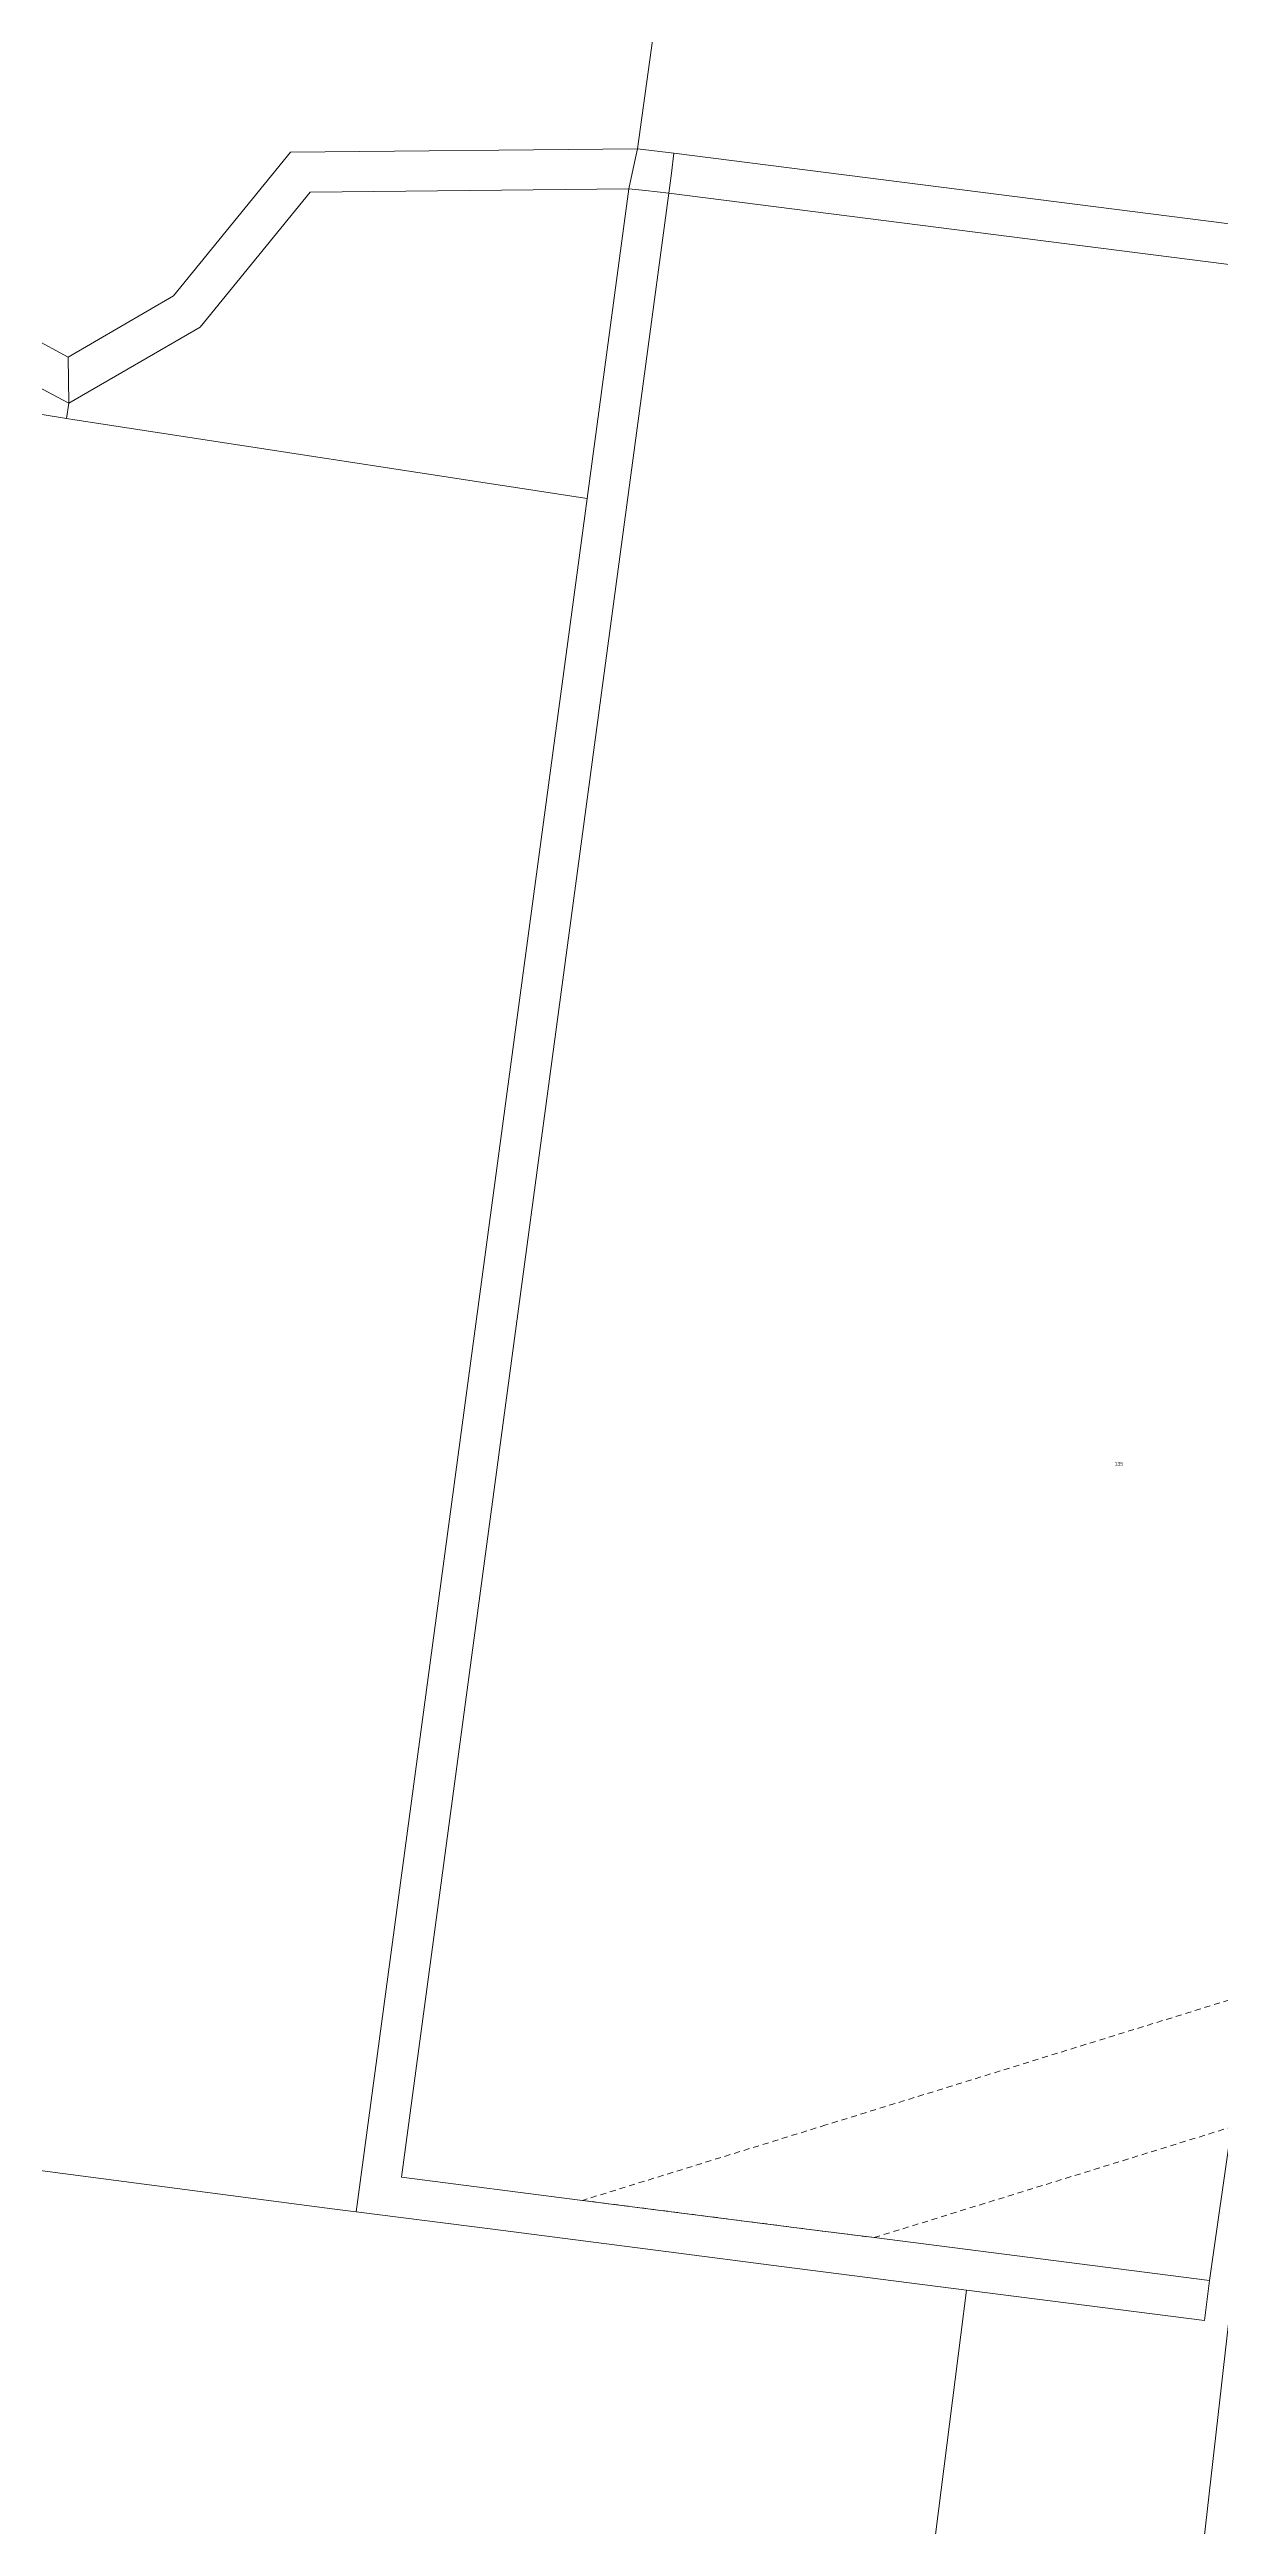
# Model space of a CAD drawing. Header units: metres. Extents: x 253555 to 263174, y 6188199 to 6193202.
# Drawn here: x 255777 to 256362, y 6188851 to 6190089 of the extents above; entities that cross this region are included whole.
import ezdxf

# ---------------------------------------------------------------- set-up
doc = ezdxf.new("R2010")
doc.units = ezdxf.units.M
doc.linetypes.add('Dash', pattern=[5, 3, -2])
for name, color, linetype, lineweight in [('Cadastre Easements_SP_EXT', 9, 'Continuous', 5), ('Cadastre Land Parcels_SP_EXT', 9, 'Continuous', 5), ('Cadastre Roads_SP_EXT', 9, 'Continuous', 5)]:
    doc.layers.add(name, color=color, linetype=linetype, lineweight=lineweight)
doc.styles.get("Standard").update_dxf_attribs({"font": 'arial.ttf'})

msp = doc.modelspace()

# ---------------------------------------------------------------- linework, layer by layer
at = {"layer": 'Cadastre Easements_SP_EXT', "linetype": 'Dash'}
msp.add_lwpolyline([(256367.6, 6189050.3), (256378.2, 6189053.5), (256821, 6189190.7), (256975, 6189238.4), (257083.7, 6189272.1), (257253.2, 6189324.6), (257262.8, 6189391.5), (256918, 6189284.5), (256831.8, 6189257.9), (256828, 6189256.7), (256386.7, 6189120), (256376.1, 6189116.8), (256164.8, 6189051.3), (256043.1, 6189013.6), (256158, 6188998.9), (256189, 6188995), (256367.6, 6189050.3)], close=True, dxfattribs=at)
at = {"layer": 'Cadastre Land Parcels_SP_EXT', "linetype": 'Continuous'}
for points in [[(256112.3, 6190340.6), (255480, 6190433.1), (255422.6, 6190031.5), (255415.4, 6189981.7), (255417.7, 6189981.6), (255477.1, 6189983), (255546, 6189974.6), (255657, 6190005.3), (255768.2, 6189945), (255785.9, 6189935.4), (255838.6, 6189966), (255897.2, 6190037.9), (256070.7, 6190039.6), (256112.3, 6190340.6)], [(256066.3, 6190019.5), (255906.9, 6190017.9), (255851.9, 6189950.4), (255786.3, 6189912.3), (255785.1, 6189904.7), (255789.3, 6189904.1), (256045.4, 6189864.6), (256066.3, 6190019.5)], [(256407.8, 6189360.9), (256432.2, 6189550.5), (256433.9, 6189563.3), (256459.9, 6189764.2), (256486.4, 6189968.3), (256481.7, 6189967.1), (256086.3, 6190017.4), (255952.7, 6189025.2), (256043.1, 6189013.6), (256158, 6188998.9), (256189, 6188995), (256356.6, 6188973.5), (256367.6, 6189050.3), (256376.1, 6189116.8), (256406.4, 6189350.1), (256407.8, 6189360.9)], [(256367.6, 6188972.2), (256378.2, 6189053.5), (256386.7, 6189120), (256413.8, 6189329.1), (256417.7, 6189359.6), (256407.8, 6189360.9), (256406.4, 6189350.1), (256376.1, 6189116.8), (256367.6, 6189050.3), (256356.6, 6188973.5), (256354.1, 6188953.6), (256235.1, 6188968.7), (256145.9, 6188265.7), (256213.3, 6188217), (256245.4, 6188202.7), (256280.6, 6188198.7), (256282.7, 6188217.1), (256337.9, 6188703.8), (256366.1, 6188952.1), (256775.2, 6188904.6), (256778, 6188922.1), (256367.6, 6188972.2)]]:
    msp.add_lwpolyline(points, close=True, dxfattribs=at)
for points in [[(256112.3, 6190340.6), (256070.7, 6190039.6), (256088.8, 6190037.3), (256480.7, 6189987.5), (256512.3, 6189994.7), (256566.9, 6190027.2), (256594.6, 6190037.5), (256727, 6190055.9), (256807.9, 6190048.5), (256845.5, 6190041.3), (256842.3, 6190048.1), (256836.5, 6190073.3), (256836.5, 6190073.3), (256824.4, 6190156.1)], [(255746.3, 6189031.8), (255917.9, 6189009.4), (255930, 6189007.8), (255986.2, 6189424.8), (255986.2, 6189424.8), (256045.4, 6189864.6), (255789.3, 6189904.1), (255785.1, 6189904.7), (255773.9, 6189906.5)]]:
    msp.add_lwpolyline(points, dxfattribs=at)
at = {"layer": 'Cadastre Roads_SP_EXT', "linetype": 'Continuous'}
for points in [[(256070.7, 6190039.6), (255897.2, 6190037.9), (255838.6, 6189966), (255785.9, 6189935.4), (255786.1, 6189923.8), (255786.3, 6189912.3), (255851.9, 6189950.4), (255906.9, 6190017.9), (256066.3, 6190019.5), (256068.5, 6190029.7), (256070.7, 6190039.6)], [(256480.7, 6189987.5), (256088.8, 6190037.3), (256087.6, 6190027.3), (256086.3, 6190017.4), (256481.7, 6189967.1), (256486.4, 6189968.3), (256483.6, 6189977.8), (256480.7, 6189987.5)], [(256086.3, 6190017.4), (256074.6, 6190018.7), (256066.3, 6190019.5), (256045.4, 6189864.6), (255986.2, 6189424.8), (255930, 6189007.8), (255996.9, 6188999.3), (256086.1, 6188987.8), (256142.6, 6188980.5), (256235.1, 6188968.7), (256354.1, 6188953.6), (256356.6, 6188973.5), (256189, 6188995), (256158, 6188998.9), (256043.1, 6189013.6), (255952.7, 6189025.2), (256086.3, 6190017.4)], [(255786.3, 6189912.3), (255775.3, 6189918.2), (255767.1, 6189922.7), (255765.3, 6189907.8), (255773.9, 6189906.5), (255785.1, 6189904.7), (255786.3, 6189912.3)]]:
    msp.add_lwpolyline(points, close=True, dxfattribs=at)

# ---------------------------------------------------------------- texts
at = {"layer": 'Cadastre Land Parcels_SP_EXT'}
msp.add_text('135', height=1.8, dxfattribs=at).set_placement((256309.2, 6189381))

doc.saveas('drawing.dxf')
